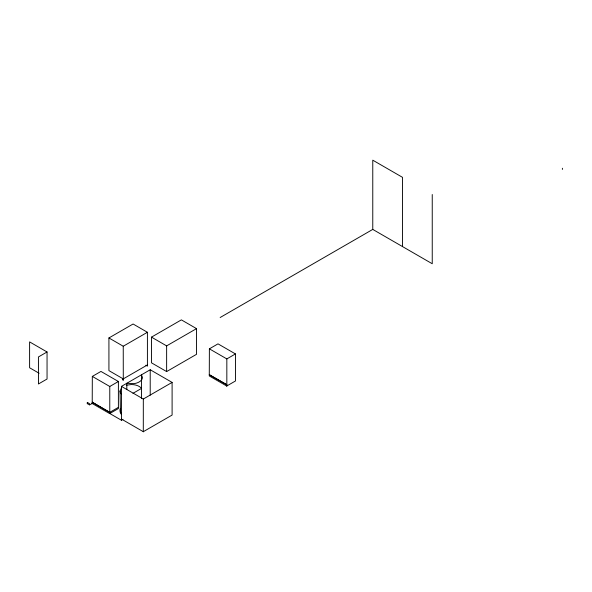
<?xml version="1.0" encoding="UTF-8"?>
<svg xmlns="http://www.w3.org/2000/svg" width="592" height="592" viewBox="0 0 592 592"><rect width="100%" height="100%" fill="white"/><g stroke="black" fill="none" stroke-linecap="round" stroke-linejoin="round"><path stroke-width="0.89" d="M121.545 413.297A11.211 6.475 0 0 1 120.42 411.736L120.043 391.001L121.545 387.767M120.043 410.056L120.42 408.384M120.42 409.575L120.043 411.248L120.42 412.927A11.211 6.475 0 0 0 121.545 414.489M47.049 351.974L38.428 356.954L38.45 383.986L47.049 379.021L47.049 351.974L29.6 341.895L29.6 367.758L39.116 373.256M147.415 364.938L123.247 378.895L108.921 370.622L108.921 337.958L133.089 324.002L147.415 332.275L147.415 366.13L145.824 365.212M123.291 380.108L123.247 346.231L147.415 332.275M151.478 337.137L181.374 319.872L196.529 328.627L196.529 354.312L166.633 371.576L151.478 362.822L151.478 337.137L166.633 345.883L196.529 328.627M92.322 376.408L100.951 371.428L118.4 381.5L118.4 408.554L109.668 413.593L92.219 403.515L92.322 376.408L109.772 386.48L118.4 381.5M220.157 317.512L372.768 229.407L432.241 263.743L432.241 194.509M92.285 402.22L109.794 412.328M122.973 419.351L121.434 420.239L121.434 386.384L150.213 369.763L172.102 382.402L172.102 415.066L143.301 431.694L143.323 399.023L172.102 382.402M92.219 403.515L92.345 402.249L109.668 412.402L118.4 407.363M209.383 348.836L218.004 343.856L235.461 353.935L235.461 380.982L226.729 386.021L209.279 375.95L209.383 348.836L226.832 358.915L235.461 353.935M132.971 393.332L141.444 388.441L140.963 387.767A11.211 6.475 0 0 0 131.254 384.534L126.325 385.237M209.324 374.662L226.854 384.756L209.279 374.758M89.51 404.861L89.51 403.67L87.601 402.567L87.601 403.759L89.51 404.861L92.988 403.071M122.929 378.954L123.032 380.16L123.121 378.969M108.921 337.958L123.247 346.231M121.434 386.384L143.323 399.023M121.434 419.047L143.53 431.827M109.794 413.519L121.434 420.239M120.043 391.001L120.42 392.681A11.211 6.475 0 0 0 121.545 394.242M562.4 168.239L562.4 169.43M402.501 246.575L402.501 177.341L372.768 160.173L372.768 229.407M226.832 358.915L226.832 385.962M226.729 384.83L226.729 386.021M166.633 345.883L166.633 371.576M150.213 369.763L150.213 395.175M141.444 398.423L141.444 374.832L142.465 377.393A11.211 6.475 0 0 1 134.155 383.646L126.814 383.276L126.814 389.632M109.772 386.48L109.772 413.534M109.668 412.402L109.668 413.593M87.239 402.56L87.239 403.751"/></g></svg>
